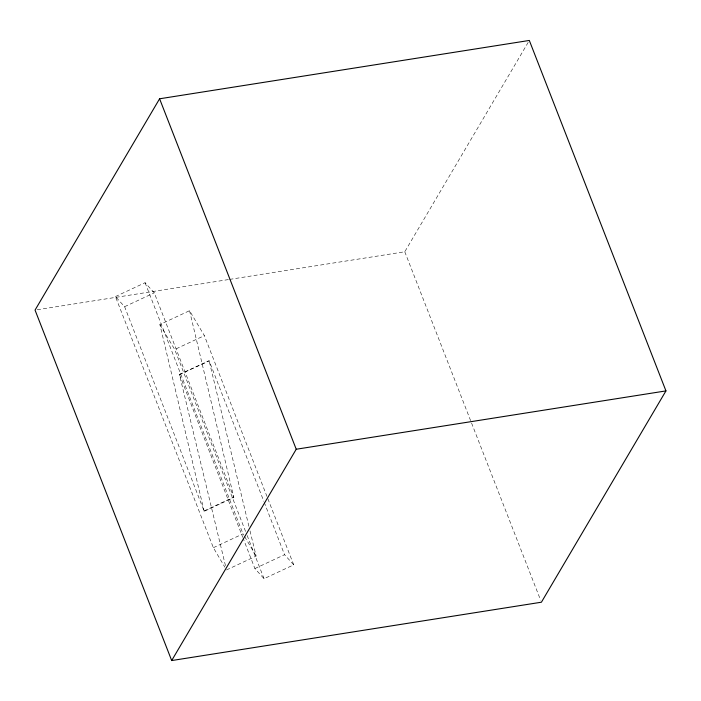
<?xml version="1.0" encoding="UTF-8"?>
<svg xmlns="http://www.w3.org/2000/svg" width="701" height="701" viewBox="0 0 701 701"><rect width="100%" height="100%" fill="white"/><g stroke="black" fill="none" stroke-linecap="round" stroke-linejoin="round"><path stroke-width="0.53" stroke-dasharray="3.5 2.63" d="M229.639 279.392L404.775 251.755L528.203 42.332M115.428 296.576L145.081 282.713L154.264 292.834L233.845 497.465L204.193 511.336L124.612 306.696L115.428 296.576L213.367 547.7L224.863 567.162M124.612 306.696L154.264 292.834M204.193 511.336L159.889 324.554L189.542 310.692L204.368 335.63L266.932 496.387M159.889 324.554L174.715 349.492L204.368 335.63M225.468 565.698L179.43 374.492L209.082 360.629L263.813 501.276M179.43 374.492L209.284 360.971M203.991 510.994L233.643 497.132M213.367 547.7L243.019 533.838L244.114 535.695M226.502 569.939L256.154 556.077L249.942 530.604M254.892 568.564L284.545 554.701L293.728 564.831L264.075 578.693L254.892 568.564L243.159 538.324M37.214 309.754L228.561 279.559M244.667 536.615L256.154 556.077M293.728 564.831L267.326 497.395M264.075 578.693L247.129 535.459M245.552 531.428L174.715 349.492M145.081 282.713L243.019 533.838M404.775 251.755L540.62 600.179M179.631 374.833L242.765 537.317M264.207 502.284L284.545 554.701M248.908 526.355L209.082 360.629M189.542 310.692L233.845 497.465"/><path stroke-width="1.05" d="M159.591 98.788L35.05 310.096L171.684 660.552L541.409 602.212L665.95 390.904L529.316 40.448L159.591 98.788L296.225 449.245L171.684 660.552M296.225 449.245L665.95 390.904"/></g></svg>
